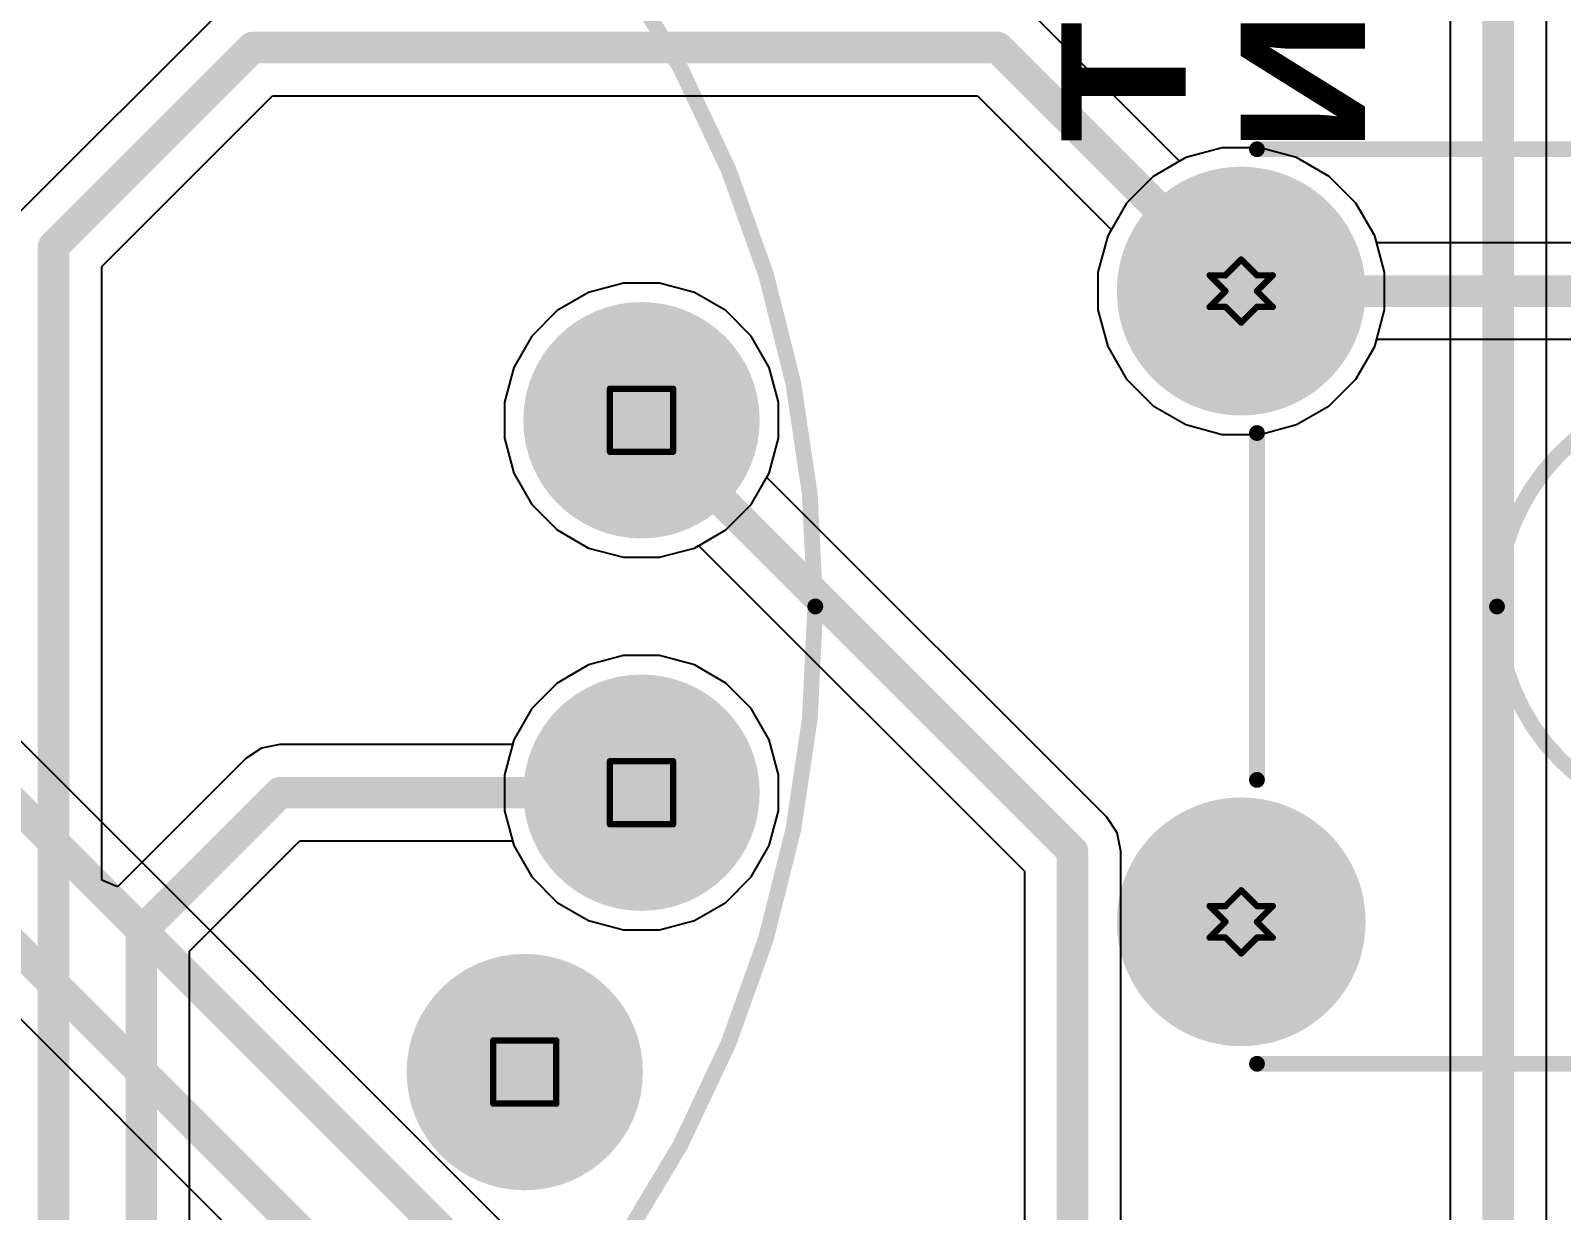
# Model space of a CAD drawing. Header units: inches. Extents: x 0 to 333, y -2 to 66.
# Drawn here: x 15.36 to 27.69, y 6.64 to 16.14 of the extents above; entities that cross this region are included whole.
import ezdxf

# ---------------------------------------------------------------- set-up
doc = ezdxf.new("R2010")
doc.units = ezdxf.units.IN
for name, color, linetype in [('Bottom Layer', 5, 'Continuous'), ('Bottom Overlay', 54, 'Continuous'), ('Bottom Solder', 6, 'Continuous'), ('Drill Drawing', 1, 'Continuous'), ('Multi-Layer', 9, 'Continuous'), ('Pad Holes', 156, 'Continuous'), ('Top Layer', 1, 'Continuous'), ('Top Overlay', 2, 'Continuous'), ('Top Solder', 216, 'Continuous')]:
    doc.layers.add(name, color=color, linetype=linetype)
doc.styles.add('Arial Black_Bold', font='', dxfattribs={"height": 0.2})
doc.styles.get('Arial Black_Bold').set_extended_font_data('Arial Black', bold=True)

# ---------------------------------------------------------------- blocks, each defined once
blk = doc.blocks.new('KSL0M512_LFT_1')
at = {"layer": 'Bottom Layer'}
h = blk.add_hatch(color=5, dxfattribs=at)
edge = h.paths.add_edge_path()
edge.add_arc((-3.809873, 2.540127), 0.899998, 0, 360)
h = blk.add_hatch(color=5, dxfattribs=at)
edge = h.paths.add_edge_path()
edge.add_arc((3.809873, 2.539873), 0.899998, 0, 360)
h = blk.add_hatch(color=5, dxfattribs=at)
edge = h.paths.add_edge_path()
edge.add_arc((-3.809873, -2.539873), 0.899998, 0, 360)
h = blk.add_hatch(color=5, dxfattribs=at)
edge = h.paths.add_edge_path()
edge.add_arc((3.809873, -2.540127), 0.899998, 0, 360)
at = {"layer": 'Bottom Solder'}
h = blk.add_hatch(color=6, dxfattribs=at)
edge = h.paths.add_edge_path()
edge.add_arc((-3.809873, 2.540127), 1.001598, 0, 360)
h = blk.add_hatch(color=6, dxfattribs=at)
edge = h.paths.add_edge_path()
edge.add_arc((3.809873, 2.539873), 1.001598, 0, 360)
h = blk.add_hatch(color=6, dxfattribs=at)
edge = h.paths.add_edge_path()
edge.add_arc((-3.809873, -2.539873), 1.001598, 0, 360)
h = blk.add_hatch(color=6, dxfattribs=at)
edge = h.paths.add_edge_path()
edge.add_arc((3.809873, -2.540127), 1.001598, 0, 360)
at = {"layer": 'Multi-Layer'}
h = blk.add_hatch(color=9, dxfattribs=at)
edge = h.paths.add_edge_path()
edge.add_arc((-3.809873, 2.540127), 0.899998, 0, 360)
h = blk.add_hatch(color=9, dxfattribs=at)
edge = h.paths.add_edge_path()
edge.add_arc((3.809873, 2.539873), 0.899998, 0, 360)
h = blk.add_hatch(color=9, dxfattribs=at)
edge = h.paths.add_edge_path()
edge.add_arc((-3.809873, -2.539873), 0.899998, 0, 360)
h = blk.add_hatch(color=9, dxfattribs=at)
edge = h.paths.add_edge_path()
edge.add_arc((3.809873, -2.540127), 0.899998, 0, 360)
at = {"layer": 'Pad Holes'}
h = blk.add_hatch(color=7, dxfattribs=at)
edge = h.paths.add_edge_path()
edge.add_arc((-3.809873, 2.540127), 0.550012, 0, 360)
h = blk.add_hatch(color=7, dxfattribs=at)
edge = h.paths.add_edge_path()
edge.add_arc((3.809873, 2.539873), 0.550012, 0, 360)
h = blk.add_hatch(color=7, dxfattribs=at)
edge = h.paths.add_edge_path()
edge.add_arc((-3.809873, -2.539873), 0.550012, 0, 360)
h = blk.add_hatch(color=7, dxfattribs=at)
edge = h.paths.add_edge_path()
edge.add_arc((3.809873, -2.540127), 0.550012, 0, 360)
at = {"layer": 'Top Layer'}
h = blk.add_hatch(color=1, dxfattribs=at)
edge = h.paths.add_edge_path()
edge.add_arc((-3.809873, 2.540127), 0.899998, 0, 360)
h = blk.add_hatch(color=1, dxfattribs=at)
edge = h.paths.add_edge_path()
edge.add_arc((3.809873, 2.539873), 0.899998, 0, 360)
h = blk.add_hatch(color=1, dxfattribs=at)
edge = h.paths.add_edge_path()
edge.add_arc((-3.809873, -2.539873), 0.899998, 0, 360)
h = blk.add_hatch(color=1, dxfattribs=at)
edge = h.paths.add_edge_path()
edge.add_arc((3.809873, -2.540127), 0.899998, 0, 360)
at = {"layer": 'Top Solder'}
h = blk.add_hatch(color=216, dxfattribs=at)
edge = h.paths.add_edge_path()
edge.add_arc((-3.809873, 2.540127), 1.001598, 0, 360)
h = blk.add_hatch(color=216, dxfattribs=at)
edge = h.paths.add_edge_path()
edge.add_arc((3.809873, 2.539873), 1.001598, 0, 360)
h = blk.add_hatch(color=216, dxfattribs=at)
edge = h.paths.add_edge_path()
edge.add_arc((-3.809873, -2.539873), 1.001598, 0, 360)
h = blk.add_hatch(color=216, dxfattribs=at)
edge = h.paths.add_edge_path()
edge.add_arc((3.809873, -2.540127), 1.001598, 0, 360)
at = {"layer": 'Top Overlay', "const_width": 0.127}
for points in [[(3.683, 3.683), (-3.683, 3.683)], [(-3.683, 1.397), (-3.683, -1.397)], [(3.683, 1.397), (3.683, -1.397)], [(3.683, -3.683), (-3.683, -3.683)]]:
    blk.add_lwpolyline(points, dxfattribs=at)
at = {"layer": 'Top Overlay'}
for points, const_width in [([(-3.71475, 3.683, 1), (-3.65125, 3.683, 1)], 0.0635), ([(3.65125, 3.683, 1), (3.71475, 3.683, 1)], 0.0635), ([(1.749933, 0.000127, 1), (-1.750187, 0.000127, 1)], 0.127), ([(-3.71475, 1.397, 1), (-3.65125, 1.397, 1)], 0.0635), ([(3.65125, 1.397, 1), (3.71475, 1.397, 1)], 0.0635), ([(0.749173, 0.000127, 1), (-0.749427, 0.000127, 1)], 0.127), ([(-1.781937, 0.000127, 1), (-1.718437, 0.000127, 1)], 0.0635), ([(-0.781177, 0.000127, 1), (-0.717677, 0.000127, 1)], 0.0635), ([(0.717423, 0.000127, 1), (0.780923, 0.000127, 1)], 0.0635), ([(1.718183, 0.000127, 1), (1.781683, 0.000127, 1)], 0.0635), ([(-3.71475, -1.397, 1), (-3.65125, -1.397, 1)], 0.0635), ([(3.65125, -1.397, 1), (3.71475, -1.397, 1)], 0.0635), ([(-3.71475, -3.683, 1), (-3.65125, -3.683, 1)], 0.0635), ([(3.65125, -3.683, 1), (3.71475, -3.683, 1)], 0.0635)]:
    blk.add_lwpolyline(points, format="xyb", close=True, dxfattribs=dict(at, const_width=const_width))
blk = doc.blocks.new('RKJXT1F42001_2')
at = {"layer": 'Bottom Layer'}
h = blk.add_hatch(color=5, dxfattribs=at)
edge = h.paths.add_edge_path()
edge.add_arc((7.8, 1.5), 0.85, 0, 360)
h = blk.add_hatch(color=5, dxfattribs=at)
edge = h.paths.add_edge_path()
edge.add_arc((7.8, -1.5), 0.85, 0, 360)
h = blk.add_hatch(color=5, dxfattribs=at)
edge = h.paths.add_edge_path()
edge.add_arc((6.86, -3.75), 0.85, 0, 360)
at = {"layer": 'Bottom Solder'}
h = blk.add_hatch(color=6, dxfattribs=at)
edge = h.paths.add_edge_path()
edge.add_arc((7.8, 1.5), 0.952, 0, 360)
h = blk.add_hatch(color=6, dxfattribs=at)
edge = h.paths.add_edge_path()
edge.add_arc((7.8, -1.5), 0.952, 0, 360)
h = blk.add_hatch(color=6, dxfattribs=at)
edge = h.paths.add_edge_path()
edge.add_arc((6.86, -3.75), 0.952, 0, 360)
at = {"layer": 'Multi-Layer'}
h = blk.add_hatch(color=9, dxfattribs=at)
edge = h.paths.add_edge_path()
edge.add_arc((7.8, 1.5), 0.85, 0, 360)
h = blk.add_hatch(color=9, dxfattribs=at)
edge = h.paths.add_edge_path()
edge.add_arc((7.8, -1.5), 0.85, 0, 360)
h = blk.add_hatch(color=9, dxfattribs=at)
edge = h.paths.add_edge_path()
edge.add_arc((6.86, -3.75), 0.85, 0, 360)
at = {"layer": 'Pad Holes'}
h = blk.add_hatch(color=7, dxfattribs=at)
edge = h.paths.add_edge_path()
edge.add_arc((7.8, 1.5), 0.6, 0, 360)
h = blk.add_hatch(color=7, dxfattribs=at)
edge = h.paths.add_edge_path()
edge.add_arc((7.8, -1.5), 0.6, 0, 360)
h = blk.add_hatch(color=7, dxfattribs=at)
edge = h.paths.add_edge_path()
edge.add_arc((6.86, -3.75), 0.6, 0, 360)
at = {"layer": 'Top Layer'}
h = blk.add_hatch(color=1, dxfattribs=at)
edge = h.paths.add_edge_path()
edge.add_arc((7.8, 1.5), 0.85, 0, 360)
h = blk.add_hatch(color=1, dxfattribs=at)
edge = h.paths.add_edge_path()
edge.add_arc((7.8, -1.5), 0.85, 0, 360)
h = blk.add_hatch(color=1, dxfattribs=at)
edge = h.paths.add_edge_path()
edge.add_arc((6.86, -3.75), 0.85, 0, 360)
at = {"layer": 'Top Solder'}
h = blk.add_hatch(color=216, dxfattribs=at)
edge = h.paths.add_edge_path()
edge.add_arc((7.8, 1.5), 0.952, 0, 360)
h = blk.add_hatch(color=216, dxfattribs=at)
edge = h.paths.add_edge_path()
edge.add_arc((7.8, -1.5), 0.952, 0, 360)
h = blk.add_hatch(color=216, dxfattribs=at)
edge = h.paths.add_edge_path()
edge.add_arc((6.86, -3.75), 0.952, 0, 360)
at = {"layer": 'Top Overlay'}
for points, const_width in [([(9.2, 0, 1), (-9.2, 0, 1)], 0.127), ([(9.168, 0, 1), (9.232, 0, 1)], 0.0635)]:
    blk.add_lwpolyline(points, format="xyb", close=True, dxfattribs=dict(at, const_width=const_width))

msp = doc.modelspace()

# ---------------------------------------------------------------- linework, layer by layer
at = {"layer": 'Bottom Layer'}
for p, q in [((16.87, 16.277), (15.268, 14.675)), ((24.612, 15.086), (23.421, 16.277)), ((15.932, 14.239), (17.306, 15.614)), ((17.306, 15.614), (22.985, 15.614)), ((22.985, 15.614), (24.062, 14.537)), ((24.956, 15.194), (24.663, 15.115)), ((25.26, 15.194), (24.956, 15.194)), ((25.553, 15.115), (25.26, 15.194)), ((24.663, 15.115), (24.612, 15.086)), ((25.817, 14.964), (25.553, 15.115)), ((26.031, 14.749), (25.817, 14.964)), ((26.183, 14.486), (26.031, 14.749)), ((24.033, 14.486), (23.954, 14.192)), ((24.062, 14.537), (24.033, 14.486)), ((26.199, 14.428), (26.183, 14.486)), ((31.637, 14.428), (26.199, 14.428)), ((15.932, 9.295), (15.932, 14.239)), ((23.954, 14.192), (23.954, 13.888)), ((20.133, 14.104), (19.852, 14.029)), ((20.423, 14.104), (20.133, 14.104)), ((20.704, 14.029), (20.423, 14.104)), ((19.852, 14.029), (19.6, 13.883)), ((20.956, 13.883), (20.704, 14.029)), ((19.6, 13.883), (19.395, 13.678)), ((21.162, 13.678), (20.956, 13.883)), ((23.954, 13.888), (24.033, 13.595)), ((19.395, 13.678), (19.249, 13.426)), ((21.307, 13.426), (21.162, 13.678)), ((24.033, 13.595), (24.185, 13.332)), ((26.031, 13.332), (26.183, 13.595)), ((26.183, 13.595), (26.199, 13.652)), ((26.199, 13.652), (31.637, 13.652)), ((19.249, 13.426), (19.174, 13.145)), ((21.382, 13.145), (21.307, 13.426)), ((24.185, 13.332), (24.399, 13.117)), ((25.817, 13.117), (26.031, 13.332)), ((19.174, 13.145), (19.174, 12.855)), ((21.382, 12.855), (21.382, 13.145)), ((24.399, 13.117), (24.663, 12.965)), ((25.553, 12.965), (25.817, 13.117)), ((24.663, 12.965), (24.956, 12.886)), ((25.26, 12.886), (25.553, 12.965)), ((19.174, 12.855), (19.249, 12.574)), ((21.307, 12.574), (21.382, 12.855)), ((24.956, 12.886), (25.26, 12.886)), ((19.249, 12.574), (19.395, 12.322)), ((21.162, 12.322), (21.307, 12.574)), ((19.395, 12.322), (19.6, 12.117)), ((20.956, 12.117), (21.162, 12.322)), ((19.6, 12.117), (19.852, 11.971)), ((20.704, 11.971), (20.956, 12.117)), ((19.852, 11.971), (20.133, 11.896)), ((20.423, 11.896), (20.704, 11.971)), ((20.133, 11.896), (20.423, 11.896)), ((20.133, 11.104), (19.852, 11.029)), ((20.423, 11.104), (20.133, 11.104)), ((20.704, 11.029), (20.423, 11.104)), ((19.852, 11.029), (19.6, 10.883)), ((20.956, 10.883), (20.704, 11.029)), ((19.6, 10.883), (19.395, 10.678)), ((21.162, 10.678), (20.956, 10.883)), ((19.395, 10.678), (19.249, 10.426)), ((21.307, 10.426), (21.162, 10.678)), ((17.217, 10.359), (17.091, 10.275)), ((17.366, 10.388), (17.217, 10.359)), ((19.239, 10.388), (17.366, 10.388)), ((19.249, 10.426), (19.239, 10.388)), ((21.382, 10.145), (21.307, 10.426)), ((17.091, 10.275), (16.059, 9.242)), ((21.382, 9.855), (21.382, 10.145)), ((21.307, 9.574), (21.382, 9.855)), ((16.638, 8.723), (17.527, 9.612)), ((17.527, 9.612), (19.239, 9.612)), ((19.239, 9.612), (19.249, 9.574)), ((19.249, 9.574), (19.395, 9.322)), ((21.162, 9.322), (21.307, 9.574)), ((16.059, 9.242), (15.932, 9.295)), ((19.395, 9.322), (19.6, 9.117)), ((20.956, 9.117), (21.162, 9.322)), ((19.6, 9.117), (19.852, 8.971)), ((20.704, 8.971), (20.956, 9.117)), ((19.852, 8.971), (20.133, 8.896)), ((20.133, 8.896), (20.423, 8.896)), ((20.423, 8.896), (20.704, 8.971)), ((16.638, 1.813), (16.638, 8.723))]:
    msp.add_line(p, q, dxfattribs=at)
at = {"layer": 'Bottom Layer', "const_width": 0.254}
for points in [[(15.543, 14.4), (17.145, 16.002)], [(17.145, 16.002), (23.146, 16.002)], [(23.146, 16.002), (25.108, 14.04)], [(15.543, 3.293), (15.543, 14.4)], [(25.108, 14.04), (32.728, 14.04)], [(16.25, 8.884), (17.366, 10)], [(17.366, 10), (20.278, 10)], [(16.25, 1), (16.25, 8.884)]]:
    msp.add_lwpolyline(points, dxfattribs=at)
at = {"layer": 'Bottom Layer', "const_width": 0.127}
for points in [[(17.081, 16.002, 1), (17.209, 16.002, 1)], [(17.081, 16.002, 1), (17.209, 16.002, 1)], [(23.083, 16.002, 1), (23.21, 16.002, 1)], [(23.083, 16.002, 1), (23.21, 16.002, 1)], [(15.48, 14.4, 1), (15.607, 14.4, 1)], [(15.48, 14.4, 1), (15.607, 14.4, 1)], [(25.045, 14.04, 1), (25.172, 14.04, 1)], [(25.045, 14.04, 1), (25.172, 14.04, 1)], [(17.303, 10, 1), (17.43, 10, 1)], [(17.303, 10, 1), (17.43, 10, 1)], [(20.215, 10, 1), (20.342, 10, 1)], [(16.186, 8.884, 1), (16.313, 8.884, 1)], [(16.186, 8.884, 1), (16.313, 8.884, 1)]]:
    msp.add_lwpolyline(points, format="xyb", close=True, dxfattribs=at)
at = {"layer": 'Drill Drawing', "const_width": 0.0508}
for points in [[(24.981, 14.167), (25.108, 14.294)], [(25.108, 14.294), (25.235, 14.167)], [(24.854, 14.167), (24.981, 14.04)], [(24.854, 14.167), (24.981, 14.167)], [(25.235, 14.167), (25.362, 14.167)], [(25.235, 14.04), (25.362, 14.167)], [(24.854, 13.913), (24.981, 14.04)], [(25.235, 14.04), (25.362, 13.913)], [(24.854, 13.913), (24.981, 13.913)], [(24.981, 13.913), (25.108, 13.786)], [(25.108, 13.786), (25.235, 13.913)], [(25.235, 13.913), (25.362, 13.913)], [(20.024, 13.254), (20.532, 13.254)], [(20.024, 12.746), (20.024, 13.254)], [(20.532, 12.746), (20.532, 13.254)], [(20.024, 12.746), (20.532, 12.746)], [(20.024, 10.254), (20.532, 10.254)], [(20.024, 9.746), (20.024, 10.254)], [(20.532, 9.746), (20.532, 10.254)], [(20.024, 9.746), (20.532, 9.746)], [(24.981, 9.087), (25.108, 9.214)], [(25.108, 9.214), (25.235, 9.087)], [(24.854, 9.087), (24.981, 8.96)], [(24.854, 9.087), (24.981, 9.087)], [(25.235, 9.087), (25.362, 9.087)], [(25.235, 8.96), (25.362, 9.087)], [(24.854, 8.833), (24.981, 8.96)], [(25.235, 8.96), (25.362, 8.833)], [(24.854, 8.833), (24.981, 8.833)], [(24.981, 8.833), (25.108, 8.706)], [(25.108, 8.706), (25.235, 8.833)], [(25.235, 8.833), (25.362, 8.833)], [(19.084, 8.004), (19.592, 8.004)], [(19.084, 7.496), (19.084, 8.004)], [(19.592, 7.496), (19.592, 8.004)], [(19.084, 7.496), (19.592, 7.496)]]:
    msp.add_lwpolyline(points, dxfattribs=at)
at = {"layer": 'Drill Drawing', "const_width": 0.0254}
for points in [[(25.095, 14.294, 1), (25.121, 14.294, 1)], [(25.095, 14.294, 1), (25.121, 14.294, 1)], [(24.841, 14.167, 1), (24.867, 14.167, 1)], [(24.841, 14.167, 1), (24.867, 14.167, 1)], [(24.968, 14.167, 1), (24.994, 14.167, 1)], [(24.968, 14.167, 1), (24.994, 14.167, 1)], [(25.222, 14.167, 1), (25.248, 14.167, 1)], [(25.222, 14.167, 1), (25.248, 14.167, 1)], [(25.349, 14.167, 1), (25.375, 14.167, 1)], [(25.349, 14.167, 1), (25.375, 14.167, 1)], [(24.968, 14.04, 1), (24.994, 14.04, 1)], [(24.968, 14.04, 1), (24.994, 14.04, 1)], [(25.222, 14.04, 1), (25.248, 14.04, 1)], [(25.222, 14.04, 1), (25.248, 14.04, 1)], [(24.841, 13.913, 1), (24.867, 13.913, 1)], [(24.841, 13.913, 1), (24.867, 13.913, 1)], [(24.968, 13.913, 1), (24.994, 13.913, 1)], [(24.968, 13.913, 1), (24.994, 13.913, 1)], [(25.222, 13.913, 1), (25.248, 13.913, 1)], [(25.222, 13.913, 1), (25.248, 13.913, 1)], [(25.349, 13.913, 1), (25.375, 13.913, 1)], [(25.349, 13.913, 1), (25.375, 13.913, 1)], [(25.095, 13.786, 1), (25.121, 13.786, 1)], [(25.095, 13.786, 1), (25.121, 13.786, 1)], [(20.011, 13.254, 1), (20.037, 13.254, 1)], [(20.011, 13.254, 1), (20.037, 13.254, 1)], [(20.519, 13.254, 1), (20.545, 13.254, 1)], [(20.519, 13.254, 1), (20.545, 13.254, 1)], [(20.011, 12.746, 1), (20.037, 12.746, 1)], [(20.011, 12.746, 1), (20.037, 12.746, 1)], [(20.519, 12.746, 1), (20.545, 12.746, 1)], [(20.519, 12.746, 1), (20.545, 12.746, 1)], [(20.011, 10.254, 1), (20.037, 10.254, 1)], [(20.011, 10.254, 1), (20.037, 10.254, 1)], [(20.519, 10.254, 1), (20.545, 10.254, 1)], [(20.519, 10.254, 1), (20.545, 10.254, 1)], [(20.011, 9.746, 1), (20.037, 9.746, 1)], [(20.011, 9.746, 1), (20.037, 9.746, 1)], [(20.519, 9.746, 1), (20.545, 9.746, 1)], [(20.519, 9.746, 1), (20.545, 9.746, 1)], [(25.095, 9.214, 1), (25.121, 9.214, 1)], [(25.095, 9.214, 1), (25.121, 9.214, 1)], [(24.841, 9.087, 1), (24.867, 9.087, 1)], [(24.841, 9.087, 1), (24.867, 9.087, 1)], [(24.968, 9.087, 1), (24.994, 9.087, 1)], [(24.968, 9.087, 1), (24.994, 9.087, 1)], [(25.222, 9.087, 1), (25.248, 9.087, 1)], [(25.222, 9.087, 1), (25.248, 9.087, 1)], [(25.349, 9.087, 1), (25.375, 9.087, 1)], [(25.349, 9.087, 1), (25.375, 9.087, 1)], [(24.968, 8.96, 1), (24.994, 8.96, 1)], [(24.968, 8.96, 1), (24.994, 8.96, 1)], [(25.222, 8.96, 1), (25.248, 8.96, 1)], [(25.222, 8.96, 1), (25.248, 8.96, 1)], [(24.841, 8.833, 1), (24.867, 8.833, 1)], [(24.841, 8.833, 1), (24.867, 8.833, 1)], [(24.968, 8.833, 1), (24.994, 8.833, 1)], [(24.968, 8.833, 1), (24.994, 8.833, 1)], [(25.222, 8.833, 1), (25.248, 8.833, 1)], [(25.222, 8.833, 1), (25.248, 8.833, 1)], [(25.349, 8.833, 1), (25.375, 8.833, 1)], [(25.349, 8.833, 1), (25.375, 8.833, 1)], [(25.095, 8.706, 1), (25.121, 8.706, 1)], [(25.095, 8.706, 1), (25.121, 8.706, 1)], [(19.071, 8.004, 1), (19.097, 8.004, 1)], [(19.071, 8.004, 1), (19.097, 8.004, 1)], [(19.579, 8.004, 1), (19.605, 8.004, 1)], [(19.579, 8.004, 1), (19.605, 8.004, 1)], [(19.071, 7.496, 1), (19.097, 7.496, 1)], [(19.071, 7.496, 1), (19.097, 7.496, 1)], [(19.579, 7.496, 1), (19.605, 7.496, 1)], [(19.579, 7.496, 1), (19.605, 7.496, 1)]]:
    msp.add_lwpolyline(points, format="xyb", close=True, dxfattribs=at)
at = {"layer": 'Top Layer'}
for p, q in [((27.566, 2.928), (27.566, 19.532)), ((26.79, 19.371), (26.79, 3.089)), ((24.956, 15.194), (24.663, 15.115)), ((25.26, 15.194), (24.956, 15.194)), ((25.553, 15.115), (25.26, 15.194)), ((24.663, 15.115), (24.399, 14.964)), ((25.817, 14.964), (25.553, 15.115)), ((24.399, 14.964), (24.185, 14.749)), ((26.031, 14.749), (25.817, 14.964)), ((24.185, 14.749), (24.033, 14.486)), ((26.183, 14.486), (26.031, 14.749)), ((24.033, 14.486), (23.954, 14.192)), ((26.262, 14.192), (26.183, 14.486)), ((23.954, 14.192), (23.954, 13.888)), ((26.262, 13.888), (26.262, 14.192)), ((20.133, 14.104), (19.852, 14.029)), ((20.423, 14.104), (20.133, 14.104)), ((20.704, 14.029), (20.423, 14.104)), ((19.852, 14.029), (19.6, 13.883)), ((20.956, 13.883), (20.704, 14.029)), ((19.6, 13.883), (19.395, 13.678)), ((21.162, 13.678), (20.956, 13.883)), ((23.954, 13.888), (24.033, 13.595)), ((26.183, 13.595), (26.262, 13.888)), ((19.395, 13.678), (19.249, 13.426)), ((21.307, 13.426), (21.162, 13.678)), ((24.033, 13.595), (24.185, 13.332)), ((26.031, 13.332), (26.183, 13.595)), ((19.249, 13.426), (19.174, 13.145)), ((21.382, 13.145), (21.307, 13.426)), ((24.185, 13.332), (24.399, 13.117)), ((25.817, 13.117), (26.031, 13.332)), ((19.174, 13.145), (19.174, 12.855)), ((21.382, 12.855), (21.382, 13.145)), ((24.399, 13.117), (24.663, 12.965)), ((25.553, 12.965), (25.817, 13.117)), ((24.663, 12.965), (24.956, 12.886)), ((25.26, 12.886), (25.553, 12.965)), ((19.174, 12.855), (19.249, 12.574)), ((21.307, 12.574), (21.382, 12.855)), ((24.956, 12.886), (25.26, 12.886)), ((19.249, 12.574), (19.395, 12.322)), ((21.287, 12.54), (21.307, 12.574)), ((24.025, 9.803), (21.287, 12.54)), ((19.395, 12.322), (19.6, 12.117)), ((19.6, 12.117), (19.852, 11.971)), ((19.852, 11.971), (20.133, 11.896)), ((20.423, 11.896), (20.704, 11.971)), ((20.704, 11.971), (20.738, 11.991)), ((20.738, 11.991), (23.362, 9.367)), ((20.133, 11.896), (20.423, 11.896)), ((20.133, 11.104), (19.852, 11.029)), ((20.423, 11.104), (20.133, 11.104)), ((20.704, 11.029), (20.423, 11.104)), ((19.852, 11.029), (19.6, 10.883)), ((20.956, 10.883), (20.704, 11.029)), ((19.6, 10.883), (19.395, 10.678)), ((21.162, 10.678), (20.956, 10.883)), ((19.395, 10.678), (19.249, 10.426)), ((21.307, 10.426), (21.162, 10.678)), ((22.525, 3.169), (15.134, 10.559)), ((19.249, 10.426), (19.174, 10.145)), ((21.382, 10.145), (21.307, 10.426)), ((19.174, 10.145), (19.174, 9.855)), ((21.382, 9.855), (21.382, 10.145)), ((13.703, 9.75), (20.362, 3.092)), ((19.174, 9.855), (19.249, 9.574)), ((21.307, 9.574), (21.382, 9.855)), ((24.109, 9.677), (24.025, 9.803)), ((24.138, 9.528), (24.109, 9.677)), ((19.249, 9.574), (19.395, 9.322)), ((21.162, 9.322), (21.307, 9.574)), ((24.138, 1.813), (24.138, 9.528)), ((19.395, 9.322), (19.6, 9.117)), ((20.956, 9.117), (21.162, 9.322)), ((23.362, 9.367), (23.362, 1.813)), ((19.6, 9.117), (19.852, 8.971)), ((20.704, 8.971), (20.956, 9.117)), ((19.852, 8.971), (20.133, 8.896)), ((20.133, 8.896), (20.423, 8.896)), ((20.423, 8.896), (20.704, 8.971))]:
    msp.add_line(p, q, dxfattribs=at)
at = {"layer": 'Top Layer', "const_width": 0.254}
for points in [[(27.178, 2.928), (27.178, 19.532)], [(25.108, 14.04), (25.108, 14.04)], [(20.278, 13), (23.75, 9.528)], [(14.746, 10.398), (22.25, 2.894)], [(13.978, 10.025), (20.75, 3.253)], [(23.75, 1), (23.75, 9.528)]]:
    msp.add_lwpolyline(points, dxfattribs=at)
at = {"layer": 'Top Layer', "const_width": 0.127}
for points in [[(25.045, 14.04, 1), (25.172, 14.04, 1)], [(25.045, 14.04, 1), (25.172, 14.04, 1)], [(20.215, 13, 1), (20.342, 13, 1)], [(23.686, 9.528, 1), (23.813, 9.528, 1)], [(23.686, 9.528, 1), (23.813, 9.528, 1)]]:
    msp.add_lwpolyline(points, format="xyb", close=True, dxfattribs=at)

# ---------------------------------------------------------------- block references
msp.add_blockref('RKJXT1F42001_2', (12.478, 11.5))
at = {"rotation": 180}
msp.add_blockref('KSL0M512_LFT_1', (28.918, 11.5), dxfattribs=at)

# ---------------------------------------------------------------- texts
at = {"layer": 'Bottom Overlay', "style": 'Arial Black_Bold', "text_generation_flag": 2}
for s, p in [('RIGHT', (24.66, 20.211)), ('DOWN', (26.105, 20.211))]:
    msp.add_text(s, height=1, rotation=90, dxfattribs=at).set_placement(p)

doc.saveas('drawing.dxf')
